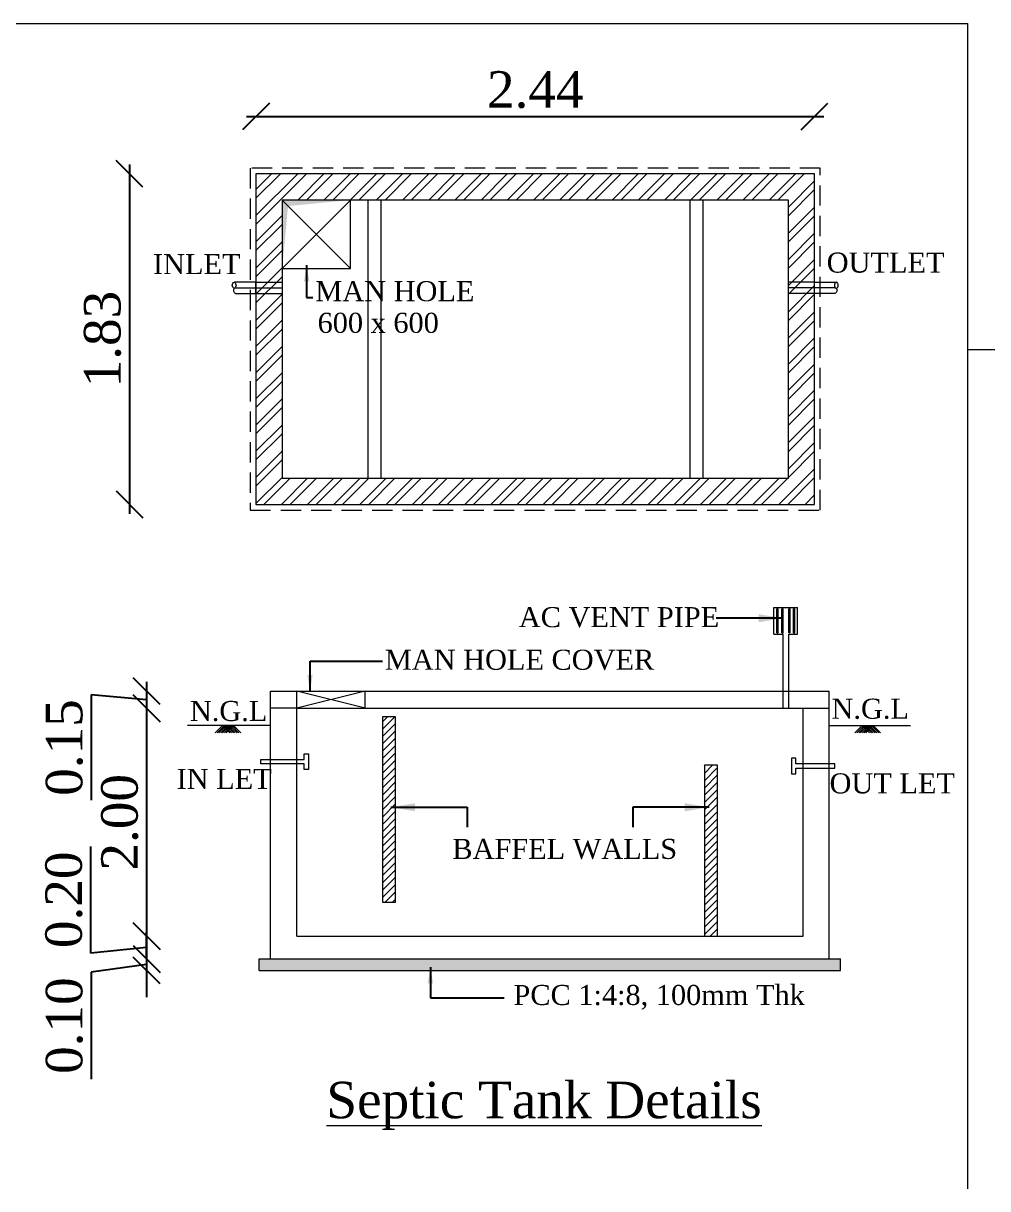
# Model space of a CAD drawing. Header units: metres. Extents: x -296 to -169, y -1394 to -1313.
# Drawn here: x -272.71 to -260.84, y -1393.79 to -1379.44 of the extents above; entities that cross this region are included whole.
import ezdxf
from ezdxf.enums import TextEntityAlignment as Align

# ---------------------------------------------------------------- set-up
doc = ezdxf.new("R2010")
doc.units = ezdxf.units.M
doc.header["$MEASUREMENT"] = 0
doc.header["$PDMODE"] = 2
doc.linetypes.add('HIDDEN2', pattern=[0.1875, 0.125, -0.0625])
doc.styles.add('Arial', font='times.ttf', dxfattribs={"height": 9})
doc.styles.add('Arial-Bold', font='times.ttf')
doc.styles.add('CORPORATION', font='arial.ttf')
doc.dimstyles.new('Dim-outter', dxfattribs={"dimtxt": 1, "dimasz": 1, "dimexe": 0, "dimexo": 0, "dimgap": 1, "dimtad": 1, "dimlfac": -1, "dimzin": 3, "dimdsep": 46, "dimtxsty": 'CORPORATION', "dimblk": 'ARCHTICK', "dimcen": 0.125, "dimclrd": 8, "dimclre": 8, "dimclrt": 256, "dimazin": 0, "dimtfac": 0.5, "dimtix": 1, "dimtmove": 2, "dimatfit": 3, "dimfxl": 0, "dimtolj": 1, "dimtzin": 0, "dimarcsym": 0})
doc.dimstyles.new('Dimension_Inner', dxfattribs={"dimtxt": 0.23, "dimasz": 0.17, "dimexe": 0.18, "dimexo": 0.0625, "dimgap": 0.1, "dimtad": 1, "dimzin": 0, "dimdsep": 46, "dimtxsty": 'Standard', "dimblk": 'ARCHTICK', "dimcen": 0.09, "dimdle": 0.115, "dimse1": 1, "dimse2": 1, "dimclrd": 8, "dimclre": 3, "dimclrt": 9, "dimadec": 0, "dimazin": 0, "dimtfac": 1, "dimtix": 1, "dimtofl": 0, "dimtmove": 1, "dimatfit": 0, "dimfxl": 0, "dimtolj": 1, "dimtzin": 0, "dimarcsym": 0})
pattern_1 = [(45, (-8735.38585, 1495.699346), (-0.0451045738, 0.0451045738), [])]

# ---------------------------------------------------------------- blocks, each defined once
blk = doc.blocks.new('_ArchTick')
at = {"color": 0, "lineweight": 0, "const_width": 0.15}
blk.add_lwpolyline([(-0.5, -0.5), (0.5, 0.5)], dxfattribs=at)
blk = doc.blocks.new('_OBLIQUE')
at = {"color": 0, "linetype": 'ByBlock'}
blk.add_line((-0.5, -0.5), (0.5, 0.5), dxfattribs=at)
blk = doc.blocks.new('*D101')
at = {"color": 7, "linetype": 'ByBlock', "lineweight": -3, "ltscale": 0.01}
blk.add_line((-269.963, -1380.585), (-262.854, -1380.585), dxfattribs=at)
at = {"layer": 'Defpoints', "color": 0, "linetype": 'ByBlock', "lineweight": -3, "ltscale": 0.01}
for p in [(-262.969, -1380.585), (-269.848, -1381.684), (-262.969, -1381.684)]:
    blk.add_point(p, dxfattribs=at)
at = {"color": 7, "linetype": 'ByBlock', "lineweight": -3, "ltscale": 0.01, "xscale": 0.33, "yscale": 0.33, "zscale": 0.33, "rotation": 180}
blk.add_blockref('_OBLIQUE', (-269.848, -1380.585), dxfattribs=at)
at = {"color": 7, "linetype": 'ByBlock', "lineweight": -3, "ltscale": 0.01, "xscale": 0.33, "yscale": 0.33, "zscale": 0.33}
blk.add_blockref('_OBLIQUE', (-262.969, -1380.585), dxfattribs=at)
at = {"color": 7, "linetype": 'ByBlock', "lineweight": 18, "ltscale": 0.01, "insert": (-266.408, -1380.256), "char_height": 0.45, "attachment_point": 5, "style": 'Arial-Bold'}
blk.add_mtext('\\A1;2.44', dxfattribs=at)
blk = doc.blocks.new('*D104')
at = {"color": 7, "linetype": 'ByBlock', "lineweight": -3, "ltscale": 0.01}
blk.add_line((-271.406, -1381.176), (-271.406, -1385.478), dxfattribs=at)
at = {"layer": 'Defpoints', "color": 0, "linetype": 'ByBlock', "lineweight": -3, "ltscale": 0.01}
for p in [(-269.848, -1381.291), (-271.406, -1385.363), (-269.848, -1385.363)]:
    blk.add_point(p, dxfattribs=at)
at = {"color": 7, "linetype": 'ByBlock', "lineweight": -3, "ltscale": 0.01, "xscale": 0.33, "yscale": 0.33, "zscale": 0.33}
for p, rotation in [((-271.406, -1381.291), 90), ((-271.406, -1385.363), 270)]:
    blk.add_blockref('_OBLIQUE', p, dxfattribs=dict(at, rotation=rotation))
at = {"color": 7, "linetype": 'ByBlock', "lineweight": 18, "ltscale": 0.01, "insert": (-271.736, -1383.327), "char_height": 0.45, "attachment_point": 5, "rotation": 90, "style": 'Arial-Bold'}
blk.add_mtext('\\A1;1.83', dxfattribs=at)
blk = doc.blocks.new('*D105')
at = {"color": 7, "linetype": 'ByBlock', "lineweight": -3, "ltscale": 0.01}
blk.add_line((-271.194, -1387.761), (-271.194, -1390.798), dxfattribs=at)
at = {"layer": 'Defpoints', "color": 0, "linetype": 'ByBlock', "lineweight": -3, "ltscale": 0.01}
for p in [(-263.716, -1387.876), (-271.194, -1390.683), (-263.716, -1390.683)]:
    blk.add_point(p, dxfattribs=at)
at = {"color": 7, "linetype": 'ByBlock', "lineweight": -3, "ltscale": 0.01, "xscale": 0.33, "yscale": 0.33, "zscale": 0.33}
for p, rotation in [((-271.194, -1387.876), 90), ((-271.194, -1390.683), 270)]:
    blk.add_blockref('_OBLIQUE', p, dxfattribs=dict(at, rotation=rotation))
at = {"color": 7, "linetype": 'ByBlock', "lineweight": 18, "ltscale": 0.01, "insert": (-271.524, -1389.28), "char_height": 0.45, "attachment_point": 5, "rotation": 90, "style": 'Arial-Bold'}
blk.add_mtext('\\A1;2.00', dxfattribs=at)
blk = doc.blocks.new('*D106')
at = {"color": 7, "linetype": 'ByBlock', "lineweight": -3, "ltscale": 0.01}
for p, q in [((-271.883, -1390.892), (-271.883, -1389.577)), ((-271.194, -1390.568), (-271.194, -1391.079)), ((-271.194, -1390.824), (-271.883, -1390.892))]:
    blk.add_line(p, q, dxfattribs=at)
at = {"layer": 'Defpoints', "color": 0, "linetype": 'ByBlock', "lineweight": -3, "ltscale": 0.01}
for p in [(-269.344, -1390.683), (-271.194, -1390.964), (-269.344, -1390.964)]:
    blk.add_point(p, dxfattribs=at)
at = {"color": 7, "linetype": 'ByBlock', "lineweight": -3, "ltscale": 0.01, "xscale": 0.33, "yscale": 0.33, "zscale": 0.33}
for p, rotation in [((-271.194, -1390.683), 90), ((-271.194, -1390.964), 270)]:
    blk.add_blockref('_OBLIQUE', p, dxfattribs=dict(at, rotation=rotation))
at = {"color": 7, "linetype": 'ByBlock', "lineweight": 18, "ltscale": 0.01, "insert": (-272.212, -1390.235), "char_height": 0.45, "attachment_point": 5, "rotation": 90, "style": 'Arial-Bold'}
blk.add_mtext('\\A1;0.20', dxfattribs=at)
blk = doc.blocks.new('*D107')
at = {"color": 7, "linetype": 'ByBlock', "lineweight": -3, "ltscale": 0.01}
for p, q in [((-271.194, -1390.964), (-271.194, -1390.634)), ((-271.194, -1391.034), (-271.876, -1391.127)), ((-271.194, -1390.964), (-271.194, -1391.105)), ((-271.876, -1391.127), (-271.876, -1392.443)), ((-271.194, -1391.105), (-271.194, -1391.435))]:
    blk.add_line(p, q, dxfattribs=at)
at = {"layer": 'Defpoints', "color": 0, "linetype": 'ByBlock', "lineweight": -3, "ltscale": 0.01}
for p in [(-269.807, -1390.964), (-271.194, -1391.105), (-269.807, -1391.105)]:
    blk.add_point(p, dxfattribs=at)
at = {"color": 7, "linetype": 'ByBlock', "lineweight": -3, "ltscale": 0.01, "xscale": 0.33, "yscale": 0.33, "zscale": 0.33}
for p, rotation in [((-271.194, -1390.964), 270), ((-271.194, -1391.105), 90)]:
    blk.add_blockref('_OBLIQUE', p, dxfattribs=dict(at, rotation=rotation))
at = {"color": 7, "linetype": 'ByBlock', "lineweight": 18, "ltscale": 0.01, "insert": (-272.206, -1391.785), "char_height": 0.45, "attachment_point": 5, "rotation": 90, "style": 'Arial-Bold'}
blk.add_mtext('\\A1;0.10', dxfattribs=at)
blk = doc.blocks.new('*D102')
at = {"color": 7, "linetype": 'ByBlock', "lineweight": -3, "ltscale": 0.01}
for p, q in [((-271.194, -1387.55), (-271.194, -1387.991)), ((-271.194, -1387.77), (-271.876, -1387.711)), ((-271.876, -1387.711), (-271.876, -1389.006))]:
    blk.add_line(p, q, dxfattribs=at)
at = {"layer": 'Defpoints', "color": 0, "linetype": 'ByBlock', "lineweight": -3, "ltscale": 0.01}
for p in [(-269.807, -1387.665), (-271.194, -1387.876), (-269.807, -1387.876)]:
    blk.add_point(p, dxfattribs=at)
at = {"color": 7, "linetype": 'ByBlock', "lineweight": -3, "ltscale": 0.01, "xscale": 0.33, "yscale": 0.33, "zscale": 0.33}
for p, rotation in [((-271.194, -1387.665), 90), ((-271.194, -1387.876), 270)]:
    blk.add_blockref('_OBLIQUE', p, dxfattribs=dict(at, rotation=rotation))
at = {"color": 7, "linetype": 'ByBlock', "lineweight": 18, "ltscale": 0.01, "insert": (-272.206, -1388.359), "char_height": 0.45, "attachment_point": 5, "rotation": 90, "style": 'Arial-Bold'}
blk.add_mtext('\\A1;0.15', dxfattribs=at)

msp = doc.modelspace()

# ---------------------------------------------------------------- hatches: boundary and pattern name
at = {"lineweight": 18, "ltscale": 10}
h = msp.add_hatch(dxfattribs=at)
h.set_pattern_fill('ANSI32', color=256, scale=0.608108)
h.set_pattern_definition([(45, (-33802.61001, -2042.37742), (-0.1612488513, 0.1612488514), []), (45, (-33802.50251, -2042.37742), (-0.1612488513, 0.1612488514), [])])
h.paths.add_polyline_path([(-269.848, -1385.363), (-262.969, -1385.363), (-262.969, -1381.291), (-269.848, -1381.291)])
h.paths.add_polyline_path([(-269.525, -1385.04), (-263.292, -1385.04), (-263.292, -1381.614), (-269.525, -1381.614)], flags=16)
h = msp.add_hatch(dxfattribs=at)
h.set_pattern_fill('ANSI31', color=256, scale=0.5103)
h.set_pattern_definition(pattern_1)
h.paths.add_polyline_path([(-268.291, -1390.262), (-268.13, -1390.262), (-268.13, -1387.981), (-268.291, -1387.981)])
h = msp.add_hatch(dxfattribs=at)
h.set_pattern_fill('ANSI31', color=256, scale=0.5103)
h.set_pattern_definition(pattern_1)
h.paths.add_polyline_path([(-264.325, -1390.683), (-264.164, -1390.683), (-264.164, -1388.578), (-264.325, -1388.578)])
h = msp.add_hatch(dxfattribs=at)
h.set_pattern_fill('AR-CONC,_O', color=256, scale=0.015302)
h.set_pattern_definition([(50, (-4347.55897, -3549.61036), (0.1097582351, -0.0096026013), [0.0114768223, -0.126245045]), (355, (-4347.55897, -3549.61036), (-0.0212323253, 0.1151036724), [0.0091814578, -0.100996036]), (100.4514, (-4347.54982, -3549.61116), (0.0885259914, 0.1055010012), [0.0097537978, -0.1072917787]), (46.1842, (-4347.55897, -3549.57976), (0.163313811, -0.0253284308), [0.0172152334, -0.1893675674]), (96.6356, (-4347.54536, -3549.58187), (0.1430261033, 0.1490637023), [0.014630697, -0.1609376424]), (351.1842, (-4347.55897, -3549.57976), (0.143025987, 0.149063814), [0.013772187, -0.151494054]), (21, (-4347.54367, -3549.58741), (0.091341282, -0.0616104727), [0.0114768223, -0.126245045]), (326, (-4347.54367, -3549.58741), (0.0372331576, 0.1109655758), [0.0091814578, -0.100996036]), (71.4514, (-4347.53606, -3549.59254), (0.128574477, 0.0493550025), [0.0097537978, -0.1072917787]), (37.5, (-4347.55897, -3549.61036), (0.0018607533, 0.05094084792), [0, -0.0997718416, 0, -0.1025262789, 0, -0.1013785967]), (7.5, (-4347.55897, -3549.61036), (0.040256031, 0.0603545749), [0, -0.0584552814, 0, -0.0974764771, 0, -0.038638635]), (327.5, (-4347.593096, -3549.61036), (0.08168780296, -0.0034514434), [0, -0.0382560742, 0, -0.1193589516, 0, -0.1583801473]), (317.5, (-4347.6084, -3549.61036), (0.0892416535, 0.0153184945), [0, -0.0497328965, 0, -0.0792665858, 0, -0.1124728582])])
h.paths.add_polyline_path([(-262.648, -1390.964), (-269.807, -1390.964), (-269.807, -1391.105), (-262.648, -1391.105)])

# ---------------------------------------------------------------- linework, layer by layer
at = {"linetype": 'ByBlock', "lineweight": 18}
for p, q in [((-295.901, -1379.437), (-261.084, -1379.437)), ((-261.084, -1383.456), (-220.735, -1383.456))]:
    msp.add_line(p, q, dxfattribs=at)
at = {"linetype": 'ByBlock', "lineweight": 18, "ltscale": 0.01}
msp.add_line((-261.084, -1393.794), (-261.084, -1379.437), dxfattribs=at)
at = {"lineweight": 18, "ltscale": 10}
for p, q in [((-269.525, -1382.457), (-268.683, -1381.614)), ((-268.683, -1382.457), (-269.525, -1381.614)), ((-268.472, -1381.614), (-268.472, -1385.04)), ((-268.311, -1381.614), (-268.311, -1385.04)), ((-264.506, -1381.614), (-264.506, -1385.04)), ((-264.345, -1381.614), (-264.345, -1385.04)), ((-269.848, -1382.625), (-269.525, -1382.625)), ((-262.969, -1382.625), (-263.292, -1382.625)), ((-270.107, -1382.695), (-269.525, -1382.695)), ((-269.848, -1382.765), (-269.525, -1382.765)), ((-262.71, -1382.695), (-263.292, -1382.695)), ((-262.969, -1382.765), (-263.292, -1382.765)), ((-263.47, -1386.963), (-263.47, -1386.635)), ((-263.47, -1386.635), (-263.178, -1386.635)), ((-263.178, -1386.963), (-263.178, -1386.635)), ((-263.434, -1386.946), (-263.434, -1386.652)), ((-263.417, -1386.652), (-263.434, -1386.652)), ((-263.417, -1386.946), (-263.417, -1386.652)), ((-263.374, -1386.946), (-263.374, -1386.652)), ((-263.357, -1386.652), (-263.374, -1386.652)), ((-263.357, -1386.946), (-263.357, -1386.652)), ((-263.286, -1386.946), (-263.286, -1386.652)), ((-263.286, -1386.652), (-263.269, -1386.652)), ((-263.269, -1386.946), (-263.269, -1386.652)), ((-263.23, -1386.946), (-263.23, -1386.652)), ((-263.212, -1386.652), (-263.23, -1386.652)), ((-263.212, -1386.946), (-263.212, -1386.652)), ((-263.47, -1386.963), (-263.357, -1386.963)), ((-263.434, -1386.946), (-263.417, -1386.946)), ((-263.374, -1386.946), (-263.357, -1386.946)), ((-263.357, -1387.876), (-263.357, -1386.963)), ((-263.357, -1387.876), (-263.357, -1386.963)), ((-263.269, -1386.946), (-263.286, -1386.946)), ((-263.286, -1387.876), (-263.286, -1386.963)), ((-263.286, -1386.963), (-263.178, -1386.963)), ((-263.23, -1386.946), (-263.212, -1386.946)), ((-269.667, -1390.964), (-269.667, -1387.665)), ((-269.667, -1387.665), (-262.788, -1387.665)), ((-269.344, -1387.876), (-269.344, -1387.665)), ((-268.502, -1387.665), (-269.344, -1387.876)), ((-268.502, -1387.876), (-269.344, -1387.665)), ((-268.502, -1387.876), (-268.502, -1387.665)), ((-268.502, -1387.876), (-268.502, -1387.665)), ((-262.788, -1390.964), (-262.788, -1387.665)), ((-269.344, -1387.876), (-269.667, -1387.876)), ((-269.344, -1390.683), (-269.344, -1387.876)), ((-269.344, -1387.876), (-263.111, -1387.876)), ((-263.111, -1390.683), (-263.111, -1387.876)), ((-263.111, -1387.876), (-262.788, -1387.876)), ((-269.667, -1388.086), (-270.689, -1388.086)), ((-270.26, -1388.086), (-270.349, -1388.177)), ((-270.237, -1388.086), (-270.327, -1388.177)), ((-270.215, -1388.086), (-270.304, -1388.177)), ((-270.192, -1388.086), (-270.281, -1388.177)), ((-270.26, -1388.086), (-270.171, -1388.177)), ((-270.169, -1388.086), (-270.259, -1388.177)), ((-270.237, -1388.086), (-270.148, -1388.177)), ((-270.147, -1388.086), (-270.236, -1388.177)), ((-270.215, -1388.086), (-270.125, -1388.177)), ((-270.124, -1388.086), (-270.213, -1388.177)), ((-270.192, -1388.086), (-270.103, -1388.177)), ((-270.169, -1388.086), (-270.08, -1388.177)), ((-270.147, -1388.086), (-270.057, -1388.177)), ((-270.124, -1388.086), (-270.035, -1388.177)), ((-262.788, -1388.086), (-261.79, -1388.086)), ((-262.382, -1388.086), (-262.472, -1388.177)), ((-262.36, -1388.086), (-262.449, -1388.177)), ((-262.337, -1388.086), (-262.426, -1388.177)), ((-262.314, -1388.086), (-262.404, -1388.177)), ((-262.382, -1388.086), (-262.293, -1388.177)), ((-262.292, -1388.086), (-262.381, -1388.177)), ((-262.36, -1388.086), (-262.27, -1388.177)), ((-262.269, -1388.086), (-262.358, -1388.177)), ((-262.337, -1388.086), (-262.247, -1388.177)), ((-262.246, -1388.086), (-262.336, -1388.177)), ((-262.314, -1388.086), (-262.225, -1388.177)), ((-262.292, -1388.086), (-262.202, -1388.177)), ((-262.269, -1388.086), (-262.179, -1388.177)), ((-262.246, -1388.086), (-262.157, -1388.177)), ((-269.344, -1390.683), (-263.111, -1390.683)), ((-269.807, -1390.964), (-262.648, -1390.964)), ((-269.807, -1391.105), (-269.807, -1390.964)), ((-262.648, -1391.105), (-262.648, -1390.964)), ((-269.807, -1391.105), (-262.648, -1391.105))]:
    msp.add_line(p, q, dxfattribs=at)
at = {"linetype": 'HIDDEN2', "lineweight": 18, "ltscale": 2}
msp.add_lwpolyline([(-269.918, -1385.433), (-262.899, -1385.433), (-262.899, -1381.221), (-269.918, -1381.221)], close=True, dxfattribs=at)
at = {"lineweight": 18, "ltscale": 10}
for points in [[(-269.848, -1385.363), (-262.969, -1385.363), (-262.969, -1381.291), (-269.848, -1381.291)], [(-269.525, -1385.04), (-263.292, -1385.04), (-263.292, -1381.614), (-269.525, -1381.614)], [(-268.291, -1390.262), (-268.13, -1390.262), (-268.13, -1387.981), (-268.291, -1387.981)], [(-269.787, -1388.507), (-269.256, -1388.507), (-269.256, -1388.437), (-269.203, -1388.437), (-269.203, -1388.63), (-269.256, -1388.63), (-269.256, -1388.56), (-269.787, -1388.56)], [(-262.718, -1388.56), (-263.199, -1388.56), (-263.199, -1388.49), (-263.252, -1388.49), (-263.252, -1388.683), (-263.199, -1388.683), (-263.199, -1388.613), (-262.718, -1388.613)], [(-264.325, -1390.683), (-264.164, -1390.683), (-264.164, -1388.578), (-264.325, -1388.578)]]:
    msp.add_lwpolyline(points, close=True, dxfattribs=at)
msp.add_lwpolyline([(-269.525, -1382.457), (-268.683, -1382.457), (-268.683, -1381.614)], dxfattribs=at)
for points in [[(-270.116, -1382.702, -0.628986), (-270.114, -1382.625, -0.580927), (-270.116, -1382.702, 0.497005), (-270.098, -1382.765), (-269.848, -1382.765), (-269.848, -1382.625), (-270.113, -1382.625)], [(-262.701, -1382.702, 0.628986), (-262.703, -1382.625, 0.580927), (-262.701, -1382.702, -0.497005), (-262.718, -1382.765), (-262.969, -1382.765), (-262.969, -1382.625), (-262.704, -1382.625)]]:
    msp.add_lwpolyline(points, format="xyb", dxfattribs=at)
msp.add_solid([(-269.525, -1382.457), (-269.525, -1381.614), (-269.453, -1381.688), (-268.683, -1381.614)], dxfattribs=at)

# ---------------------------------------------------------------- texts
at = {"lineweight": 18, "style": 'Arial'}
for s, height, p in [('INLET', 0.2471, (-271.116, -1382.527)), ('OUTLET', 0.2471, (-262.82, -1382.508)), ('MAN HOLE', 0.2471, (-269.117, -1382.86)), ('600 x 600', 0.2471, (-269.089, -1383.25)), ('AC VENT PIPE', 0.2471, (-266.611, -1386.876, -11.209)), ('MAN HOLE COVER', 0.2471, (-268.261, -1387.401, -11.209)), ('IN LET', 0.2471, (-270.825, -1388.869, -11.209)), ('OUT LET', 0.2471, (-262.785, -1388.924, -11.209)), ('BAFFEL WALLS', 0.2471, (-267.43, -1389.731)), ('PCC 1:4:8, 100mm Thk', 0.2471, (-266.677, -1391.531)), ('%%USeptic Tank Details', 0.45, (-268.981, -1392.926))]:
    msp.add_text(s, height=height, dxfattribs=at).set_placement(p)
for p in [(-270.185, -1387.91), (-262.284, -1387.882)]:
    msp.add_text('N.G.L', height=0.2471, dxfattribs=at).set_placement(p, align=Align.MIDDLE)

# ---------------------------------------------------------------- dimensions: what is measured, and where the dimension line sits
at = {"linetype": 'ByBlock', "lineweight": 18, "ltscale": 0.01}
dim = msp.add_linear_dim(base=(-262.969, -1380.585), p1=(-269.848, -1381.684), p2=(-262.969, -1381.684), text='2.44', dimstyle='Dimension_Inner', override={"dimtxt": 0.45, "dimasz": 0.33, "dimpost": '\\X', "dimtxsty": 'Arial-Bold', "dimblk1": 'OBLIQUE', "dimblk2": 'OBLIQUE', "dimsah": 1, "dimclrd": 7, "dimclrt": 7, "dimlwd": 65533}, dxfattribs=at)
dim.commit()
dim.dimension.update_dxf_attribs({"geometry": '*D101', "text_midpoint": (-266.408, -1380.256)})
for base, p1, p2, text, picture, middle in [((-271.406, -1385.363), (-269.848, -1381.291), (-269.848, -1385.363), '1.83', '*D104', (-271.736, -1383.327)), ((-271.194, -1390.683), (-263.716, -1387.876), (-263.716, -1390.683), '2.00', '*D105', (-271.524, -1389.28))]:
    dim = msp.add_linear_dim(base=base, p1=p1, p2=p2, angle=90, text=text, dimstyle='Dimension_Inner', override={"dimtxt": 0.45, "dimasz": 0.33, "dimpost": '\\X', "dimtxsty": 'Arial-Bold', "dimblk1": 'OBLIQUE', "dimblk2": 'OBLIQUE', "dimsah": 1, "dimclrd": 7, "dimclrt": 7, "dimlwd": 65533}, dxfattribs=at)
    dim.commit()
    dim.dimension.update_dxf_attribs({"geometry": picture, "text_midpoint": middle})
for base, p1, p2, text, picture, middle in [((-271.194, -1387.876), (-269.807, -1387.665), (-269.807, -1387.876), '0.15', '*D102', (-271.876, -1387.811)), ((-271.194, -1390.964), (-269.344, -1390.683), (-269.344, -1390.964), '0.20', '*D106', (-271.883, -1390.792)), ((-271.194, -1391.105), (-269.807, -1390.964), (-269.807, -1391.105), '0.10', '*D107', (-271.876, -1391.227))]:
    dim = msp.add_linear_dim(base=base, p1=p1, p2=p2, angle=90, text=text, dimstyle='Dimension_Inner', override={"dimtxt": 0.45, "dimasz": 0.33, "dimpost": '\\X', "dimtxsty": 'Arial-Bold', "dimblk1": 'OBLIQUE', "dimblk2": 'OBLIQUE', "dimsah": 1, "dimclrd": 7, "dimclrt": 7, "dimlwd": 65533}, dxfattribs=at)
    dim.commit()
    dim.dimension.update_dxf_attribs({"geometry": picture, "text_midpoint": middle, "dimtype": 160})

# ---------------------------------------------------------------- leaders
at = {"lineweight": 18, "ltscale": 10}
for points, override in [([(-269.224, -1382.415), (-269.224, -1382.813), (-269.149, -1382.813)], {"dimasz": 0.2, "dimtad": 0, "dimclrd": 7, "dimfxl": 3, "dimfxlon": 1}), ([(-263.357, -1386.766), (-264.181, -1386.766)], {"dimasz": 0.3, "dimtad": 0, "dimclrd": 7, "dimfxl": 3, "dimfxlon": 1}), ([(-269.182, -1387.665), (-269.182, -1387.296), (-268.289, -1387.296)], {"dimasz": 0.2, "dimtad": 0, "dimclrd": 7, "dimfxl": 3, "dimfxlon": 1}), ([(-268.188, -1389.095), (-267.249, -1389.095), (-267.249, -1389.338)], {"dimasz": 0.3, "dimtad": 0, "dimclrd": 7, "dimfxl": 3, "dimfxlon": 1}), ([(-264.267, -1389.095), (-265.206, -1389.095), (-265.206, -1389.338)], {"dimasz": 0.3, "dimtad": 0, "dimclrd": 7, "dimfxl": 3, "dimfxlon": 1}), ([(-267.7, -1391.066), (-267.7, -1391.441), (-266.792, -1391.441)], {"dimasz": 0.2, "dimtad": 0, "dimclrd": 7, "dimfxl": 3, "dimfxlon": 1})]:
    msp.add_leader(points, dimstyle='Dim-outter', override=override, dxfattribs=at)

doc.saveas('drawing.dxf')
